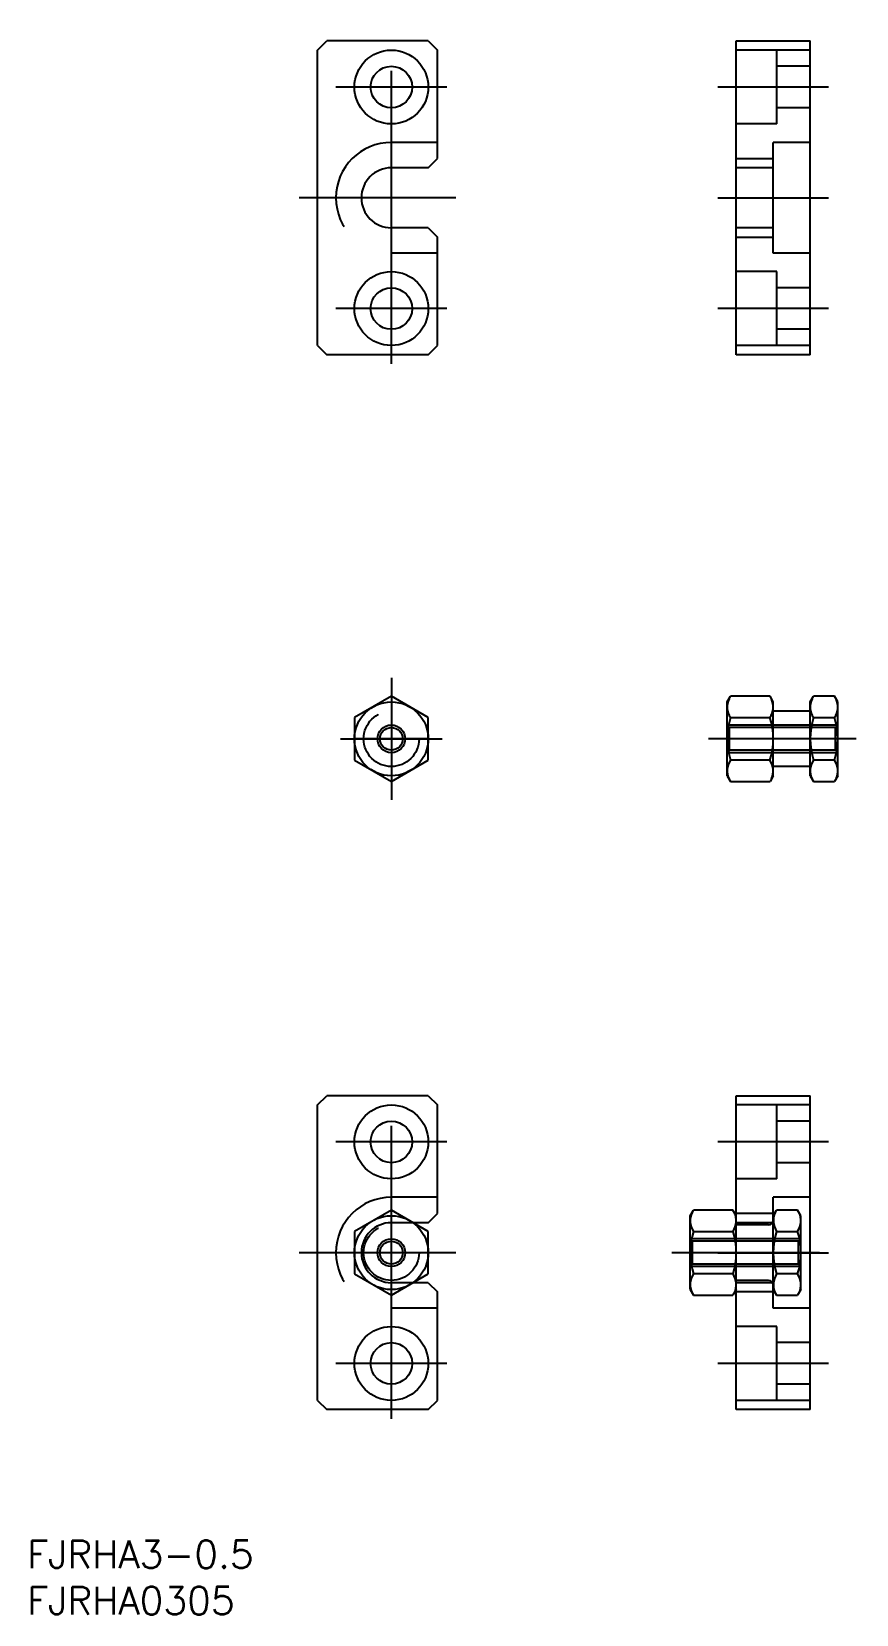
# Model space of a CAD drawing. Extents: x -39 to 50, y -39 to 132.
import ezdxf

# ---------------------------------------------------------------- set-up
doc = ezdxf.new("R2010")
doc.units = 0
doc.linetypes.add('CENTER', pattern=[50.8, 31.75, -6.35, 6.35, -6.35])
doc.linetypes.add('DASHED', pattern=[19.05, 12.7, -6.35])
doc.layers.get('0').update_dxf_attribs({"linetype": 'CONTINUOUS'})
doc.layers.add('CENTER', color=1, linetype='CENTER')
doc.styles.get("Standard").update_dxf_attribs({"font": 'txt.shx', "height": 3, "bigfont": 'bigfont.shx'})

# ---------------------------------------------------------------- blocks, each defined once
blk = doc.blocks.new('*U2')
at = {"color": 7, "linetype": 'CONTINUOUS'}
blk.add_text('FJRHA3-0.5', height=3, dxfattribs=at).set_placement((-39.48, -34.19))
blk = doc.blocks.new('*U3')
at = {"color": 7, "linetype": 'CONTINUOUS'}
blk.add_text('FJRHA0305', height=3, dxfattribs=at).set_placement((-39.48, -39.19))

msp = doc.modelspace()

# ---------------------------------------------------------------- linework, layer by layer
at = {"color": 7, "linetype": 'CONTINUOUS'}
for p, q in [((-8, 130.29), (-7, 131.29)), ((4, 131.29), (-7, 131.29)), ((4, 131.29), (5, 130.29)), ((37.37, 131.29), (45.37, 131.29)), ((37.37, 97.29), (37.37, 131.29)), ((45.37, 97.29), (45.37, 131.29)), ((-8, 98.29), (-8, 130.29)), ((5, 118.54), (5, 130.29)), ((45.37, 130.29), (37.37, 130.29)), ((45.37, 120.29), (41.37, 120.29)), ((41.37, 108.29), (41.37, 120.29)), ((45.37, 120.29), (41.37, 120.29)), ((4, 117.54), (5, 118.54)), ((37.37, 118.54), (41.37, 118.54)), ((4, 117.54), (0, 117.54)), ((41.37, 117.54), (37.37, 117.54)), ((4, 111.04), (0, 111.04)), ((4, 111.04), (5, 110.04)), ((5, 98.29), (5, 110.04)), ((41.37, 111.04), (37.37, 111.04)), ((37.37, 110.04), (41.37, 110.04)), ((45.37, 108.29), (41.37, 108.29)), ((-8, 98.29), (-7, 97.29)), ((4, 97.29), (5, 98.29)), ((45.37, 98.29), (37.37, 98.29)), ((4, 97.29), (-7, 97.29)), ((45.37, 97.29), (37.37, 97.29)), ((0, 60.29), (-4, 57.98)), ((4, 57.98), (0, 60.29)), ((36.37, 59.67), (36.73, 60.29)), ((41.02, 60.29), (36.73, 60.29)), ((41.37, 59.67), (41.02, 60.29)), ((45.37, 59.67), (45.73, 60.29)), ((48.02, 60.29), (45.73, 60.29)), ((48.37, 59.67), (48.02, 60.29)), ((36.37, 51.67), (36.37, 59.67)), ((41.37, 51.67), (41.37, 59.67)), ((45.37, 58.67), (41.37, 58.67)), ((41.37, 52.67), (41.37, 58.67)), ((45.37, 51.67), (45.37, 59.67)), ((48.37, 51.67), (48.37, 59.67)), ((-4, 57.98), (-4, 53.36)), ((4, 53.36), (4, 57.98)), ((36.73, 57.98), (41.02, 57.98)), ((45.73, 57.98), (48.02, 57.98)), ((45.37, 55.67), (41.37, 55.67)), ((-4, 53.36), (0, 51.05)), ((0, 51.05), (4, 53.36)), ((41.02, 53.36), (36.73, 53.36)), ((48.02, 53.36), (45.73, 53.36)), ((36.37, 51.67), (36.73, 51.05)), ((41.37, 51.67), (41.02, 51.05)), ((45.37, 52.67), (41.37, 52.67)), ((45.37, 51.67), (45.73, 51.05)), ((48.37, 51.67), (48.02, 51.05)), ((36.73, 51.05), (41.02, 51.05)), ((45.73, 51.05), (48.02, 51.05)), ((-8, 16), (-7, 17)), ((-8, -16), (-8, 16)), ((4, 17), (-7, 17)), ((4, 17), (5, 16)), ((5, 4.25), (5, 16)), ((37.37, 17), (45.37, 17)), ((37.37, -17), (37.37, 17)), ((45.37, 16), (37.37, 16)), ((45.37, -17), (45.37, 17)), ((41.37, -6), (41.37, 6)), ((45.37, 6), (41.37, 6)), ((45.37, 6), (41.37, 6)), ((0, 4.62), (-4, 2.31)), ((4, 2.31), (0, 4.62)), ((4, 3.25), (5, 4.25)), ((32.37, 4), (32.73, 4.62)), ((32.37, -4), (32.37, 4)), ((37.01, 4.62), (32.73, 4.62)), ((37.37, 4), (37.01, 4.62)), ((41.37, 4.25), (37.37, 4.25)), ((37.37, -4), (37.37, 4)), ((41.37, 4), (41.73, 4.62)), ((41.37, 3.5), (41.37, 4)), ((44.01, 4.62), (41.73, 4.62)), ((44.37, 4), (44.01, 4.62)), ((44.37, -4), (44.37, 4)), ((-4, 2.31), (-4, -2.31)), ((4, 3.25), (2.37, 3.25)), ((4, -2.31), (4, 2.31)), ((32.73, 2.31), (37.01, 2.31)), ((41.37, 3.25), (37.37, 3.25)), ((37.37, -3), (37.37, 3)), ((40.87, 3), (37.37, 3)), ((41.73, 2.31), (44.01, 2.31)), ((41.37, 0), (37.37, 0)), ((-4, -2.31), (0, -4.62)), ((0, -4.62), (4, -2.31)), ((4, -3.25), (2.37, -3.25)), ((4, -3.25), (5, -4.25)), ((37.01, -2.31), (32.73, -2.31)), ((40.87, -3), (37.37, -3)), ((41.37, -3.25), (37.37, -3.25)), ((44.01, -2.31), (41.73, -2.31)), ((5, -16), (5, -4.25)), ((32.37, -4), (32.73, -4.62)), ((32.73, -4.62), (37.01, -4.62)), ((37.37, -4), (37.01, -4.62)), ((41.37, -4.25), (37.37, -4.25)), ((41.37, -4), (41.73, -4.62)), ((41.73, -4.62), (44.01, -4.62)), ((44.37, -4), (44.01, -4.62)), ((45.37, -6), (41.37, -6)), ((-8, -16), (-7, -17)), ((4, -17), (-7, -17)), ((4, -17), (5, -16)), ((45.37, -16), (37.37, -16)), ((45.37, -17), (37.37, -17))]:
    msp.add_line(p, q, dxfattribs=at)
at = {"color": 3, "linetype": 'DASHED'}
for p, q in [((41.77, 130.29), (37.37, 130.29)), ((41.77, 122.29), (41.77, 130.29)), ((45.37, 128.54), (41.77, 128.54)), ((45.37, 124.04), (41.77, 124.04)), ((41.77, 122.29), (37.37, 122.29)), ((5, 120.29), (0, 120.29)), ((5, 108.29), (0, 108.29)), ((41.77, 106.29), (37.37, 106.29)), ((41.77, 98.29), (41.77, 106.29)), ((45.37, 104.54), (41.77, 104.54)), ((45.37, 100.04), (41.77, 100.04)), ((41.77, 98.29), (37.37, 98.29)), ((48.37, 57.17), (36.37, 57.17)), ((36.37, 57.17), (36.64, 56.9)), ((48.1, 56.9), (36.64, 56.9)), ((36.64, 54.44), (36.64, 56.9)), ((48.37, 57.17), (48.1, 56.9)), ((48.1, 54.44), (48.1, 56.9)), ((36.37, 54.17), (36.64, 54.44)), ((48.37, 54.17), (36.37, 54.17)), ((48.1, 54.44), (36.64, 54.44)), ((48.37, 54.17), (48.1, 54.44)), ((41.77, 16), (37.37, 16)), ((41.77, 8), (41.77, 16)), ((45.37, 14.25), (41.77, 14.25)), ((45.37, 9.75), (41.77, 9.75)), ((41.77, 8), (37.37, 8)), ((5, 6), (0, 6)), ((2.37, 3.25), (0, 3.25)), ((44.37, 1.5), (32.37, 1.5)), ((32.37, 1.5), (32.64, 1.23)), ((44.1, 1.23), (32.64, 1.23)), ((32.64, -1.23), (32.64, 1.23)), ((44.37, 1.5), (44.1, 1.23)), ((44.1, -1.23), (44.1, 1.23)), ((32.37, -1.5), (32.64, -1.23)), ((44.37, -1.5), (32.37, -1.5)), ((44.1, -1.23), (32.64, -1.23)), ((44.37, -1.5), (44.1, -1.23)), ((2.37, -3.25), (0, -3.25)), ((5, -6), (0, -6)), ((41.77, -8), (37.37, -8)), ((41.77, -16), (41.77, -8)), ((45.37, -9.75), (41.77, -9.75)), ((45.37, -14.25), (41.77, -14.25)), ((41.77, -16), (37.37, -16))]:
    msp.add_line(p, q, dxfattribs=at)
at = {"color": 7, "linetype": 'CONTINUOUS'}
for centre, radius in [((0, 126.29), 4), ((0, 126.29), 2.25), ((0, 102.29), 4), ((0, 102.29), 2.25), ((0, 55.67), 4), ((0, 55.67), 1.23), ((0, 12), 4), ((0, 12), 2.25), ((0, 0), 4), ((0, 0), 1.23), ((0, -12), 4), ((0, -12), 2.25)]:
    msp.add_circle(centre, radius, dxfattribs=at)
at = {"color": 3, "linetype": 'DASHED'}
for centre in [(0, 55.67), (0, 0)]:
    msp.add_circle(centre, 3, dxfattribs=at)
at = {"color": 3, "linetype": 'CONTINUOUS'}
for centre in [(0, 55.67), (0, 0)]:
    msp.add_circle(centre, 1.5, dxfattribs=at)
at = {"color": 3, "linetype": 'DASHED'}
for centre, radius in [((0, 114.29), 6), ((0, 0), 6), ((0, 0), 3.25)]:
    msp.add_arc(centre, radius, 90, 270, dxfattribs=at)
at = {"color": 7, "linetype": 'CONTINUOUS'}
for centre, radius, start, end in [((0, 114.29), 3.25, 90, 270), ((38.42, 59.13), 2.04, 154.3842, 214.3842), ((39.33, 59.13), 2.04, 325.6158, 25.6158), ((47.42, 59.13), 2.04, 154.3842, 214.3842), ((46.33, 59.13), 2.04, 325.6158, 25.6158), ((44.02, 55.67), 7.64, 162.412, 197.588), ((33.73, 55.67), 7.64, 342.412, 17.588), ((53.02, 55.67), 7.64, 162.412, 197.588), ((40.73, 55.67), 7.64, 342.412, 17.588), ((38.42, 52.2), 2.04, 145.6158, 205.6158), ((39.33, 52.2), 2.04, 334.3842, 34.3842), ((47.42, 52.2), 2.04, 145.6158, 205.6158), ((46.33, 52.2), 2.04, 334.3842, 34.3842), ((34.42, 3.46), 2.04, 154.3842, 214.3842), ((35.33, 3.46), 2.04, 325.6158, 25.6158), ((40.87, 3.5), 0.5, 270, 360), ((43.42, 3.46), 2.04, 154.3842, 214.3842), ((42.33, 3.46), 2.04, 325.6158, 25.6158), ((40.01, 0), 7.64, 162.412, 197.588), ((29.73, 0), 7.64, 342.412, 17.588), ((49.01, 0), 7.64, 162.412, 197.588), ((36.73, 0), 7.64, 342.412, 17.588), ((34.42, -3.46), 2.04, 145.6158, 205.6158), ((35.33, -3.46), 2.04, 334.3842, 34.3842), ((40.87, -3.5), 0.5, 0, 90), ((43.42, -3.46), 2.04, 145.6158, 205.6158), ((42.33, -3.46), 2.04, 334.3842, 34.3842)]:
    msp.add_arc(centre, radius, start, end, dxfattribs=at)
at = {"layer": 'CENTER', "color": 1, "linetype": 'CENTER'}
for p, q in [((0, 96.29), (0, 132.29)), ((6, 126.29), (-6, 126.29)), ((47.37, 126.29), (35.37, 126.29)), ((7, 114.29), (-10, 114.29)), ((35.37, 114.29), (47.37, 114.29)), ((6, 102.29), (-6, 102.29)), ((47.37, 102.29), (35.37, 102.29)), ((0, 62.27), (0, 49.07)), ((-5.5, 55.67), (5.5, 55.67)), ((4, 55.67), (-4, 55.67)), ((50.37, 55.67), (34.37, 55.67)), ((0, -18), (0, 18)), ((6, 12), (-6, 12)), ((47.37, 12), (35.37, 12)), ((7, 0), (-10, 0)), ((4, 0), (-4, 0)), ((46.37, 0), (30.37, 0)), ((35.37, 0), (47.37, 0)), ((6, -12), (-6, -12)), ((47.37, -12), (35.37, -12))]:
    msp.add_line(p, q, dxfattribs=at)

# ---------------------------------------------------------------- block references
at = {"color": 7, "linetype": 'CONTINUOUS'}
for name in ['*U2', '*U3']:
    msp.add_blockref(name, (0, 0), dxfattribs=at)

doc.saveas('drawing.dxf')
